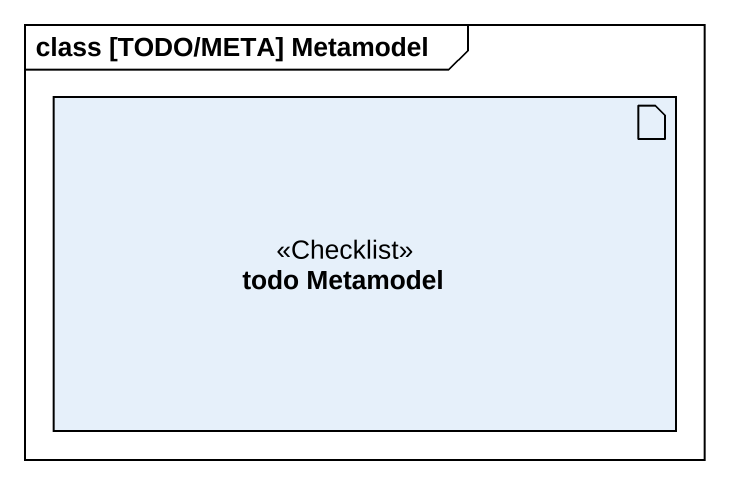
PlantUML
@startuml
mainframe class [TODO/META] Metamodel
artifact "todo Metamodel" as todo_Metamodel <<Checklist>>
@enduml
